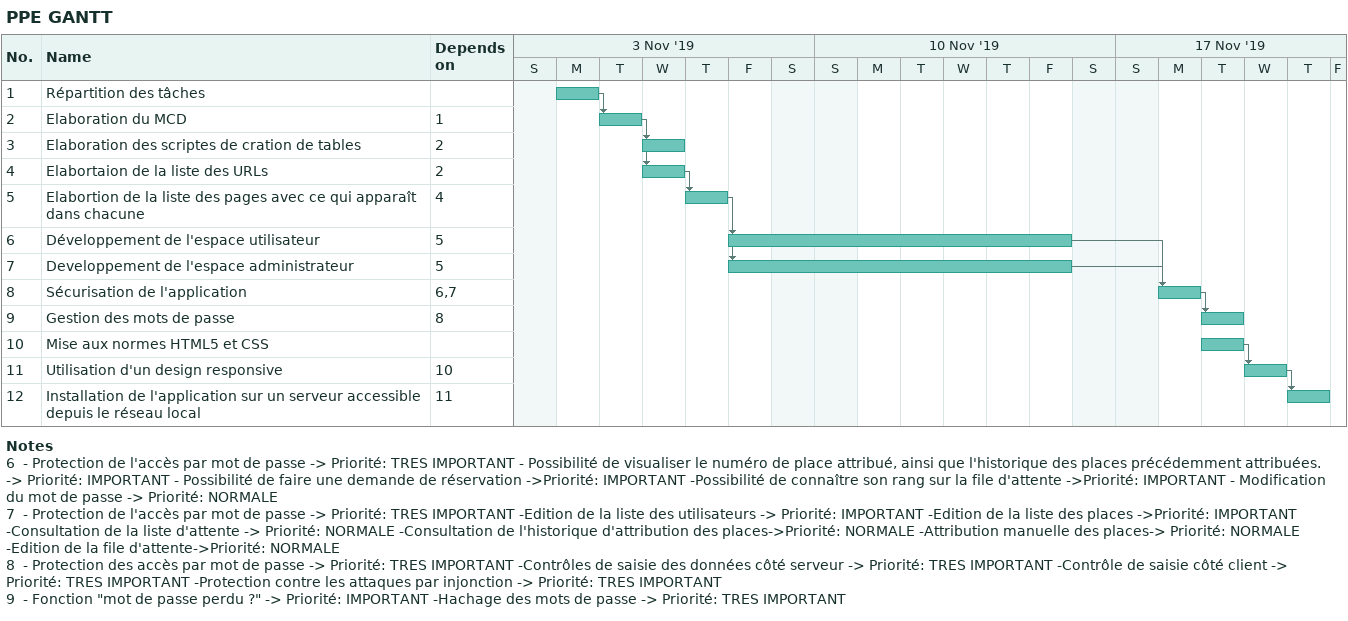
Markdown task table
PPE GANTT

| ID | Task | Start | Finish | Predecessors |
|---|---|---|---|---|
| 1 | Répartition des tâches | 2019-11-04 | 2019-11-04 |  |
| 2 | Elaboration du MCD | 2019-11-05 | 2019-11-05 | 1 |
| 3 | Elaboration des scriptes de cration de tables | 2019-11-06 | 2019-11-06 | 2 |
| 4 | Elabortaion de la liste des URLs | 2019-11-06 | 2019-11-06 | 2 |
| 5 | Elabortion de la liste des pages avec ce qui apparaît dans chacune | 2019-11-07 | 2019-11-07 | 4 |
| 6 | Développement de l'espace utilisateur | 2019-11-08 | 2019-11-15 | 5 |
| 7 | Developpement de l'espace administrateur | 2019-11-08 | 2019-11-15 | 5 |
| 8 | Sécurisation de l'application | 2019-11-18 | 2019-11-18 | 6, 7 |
| 9 | Gestion des mots de passe | 2019-11-19 | 2019-11-19 | 8 |
| 10 | Mise aux normes HTML5 et CSS | 2019-11-19 | 2019-11-19 |  |
| 11 | Utilisation d'un design responsive | 2019-11-20 | 2019-11-20 | 10 |
| 12 | Installation de l'application sur un serveur accessible depuis le réseau local | 2019-11-21 | 2019-11-21 | 11 |

Notes
- 6: - Protection de l'accès par mot de passe -> Priorité: TRES IMPORTANT - Possibilité de visualiser le numéro de place attribué, ainsi que l'historique des places précédemment attribuées. -> Priorité: IMPORTANT - Possibilité de faire une demande de réservation ->Priorité: IMPORTANT -Possibilité de connaître son rang sur la file d'attente ->Priorité: IMPORTANT - Modification du mot de passe -> Priorité: NORMALE
- 7: - Protection de l'accès par mot de passe -> Priorité: TRES IMPORTANT -Edition de la liste des utilisateurs -> Priorité: IMPORTANT -Edition de la liste des places ->Priorité: IMPORTANT -Consultation de la liste d'attente -> Priorité: NORMALE -Consultation de l'historique d'attribution des places->Priorité: NORMALE -Attribution manuelle des places-> Priorité: NORMALE -Edition de la file d'attente->Priorité: NORMALE
- 8: - Protection des accès par mot de passe -> Priorité: TRES IMPORTANT -Contrôles de saisie des données côté serveur -> Priorité: TRES IMPORTANT -Contrôle de saisie côté client -> Priorité: TRES IMPORTANT -Protection contre les attaques par injonction -> Priorité: TRES IMPORTANT
- 9: - Fonction "mot de passe perdu ?" -> Priorité: IMPORTANT -Hachage des mots de passe -> Priorité: TRES IMPORTANT
